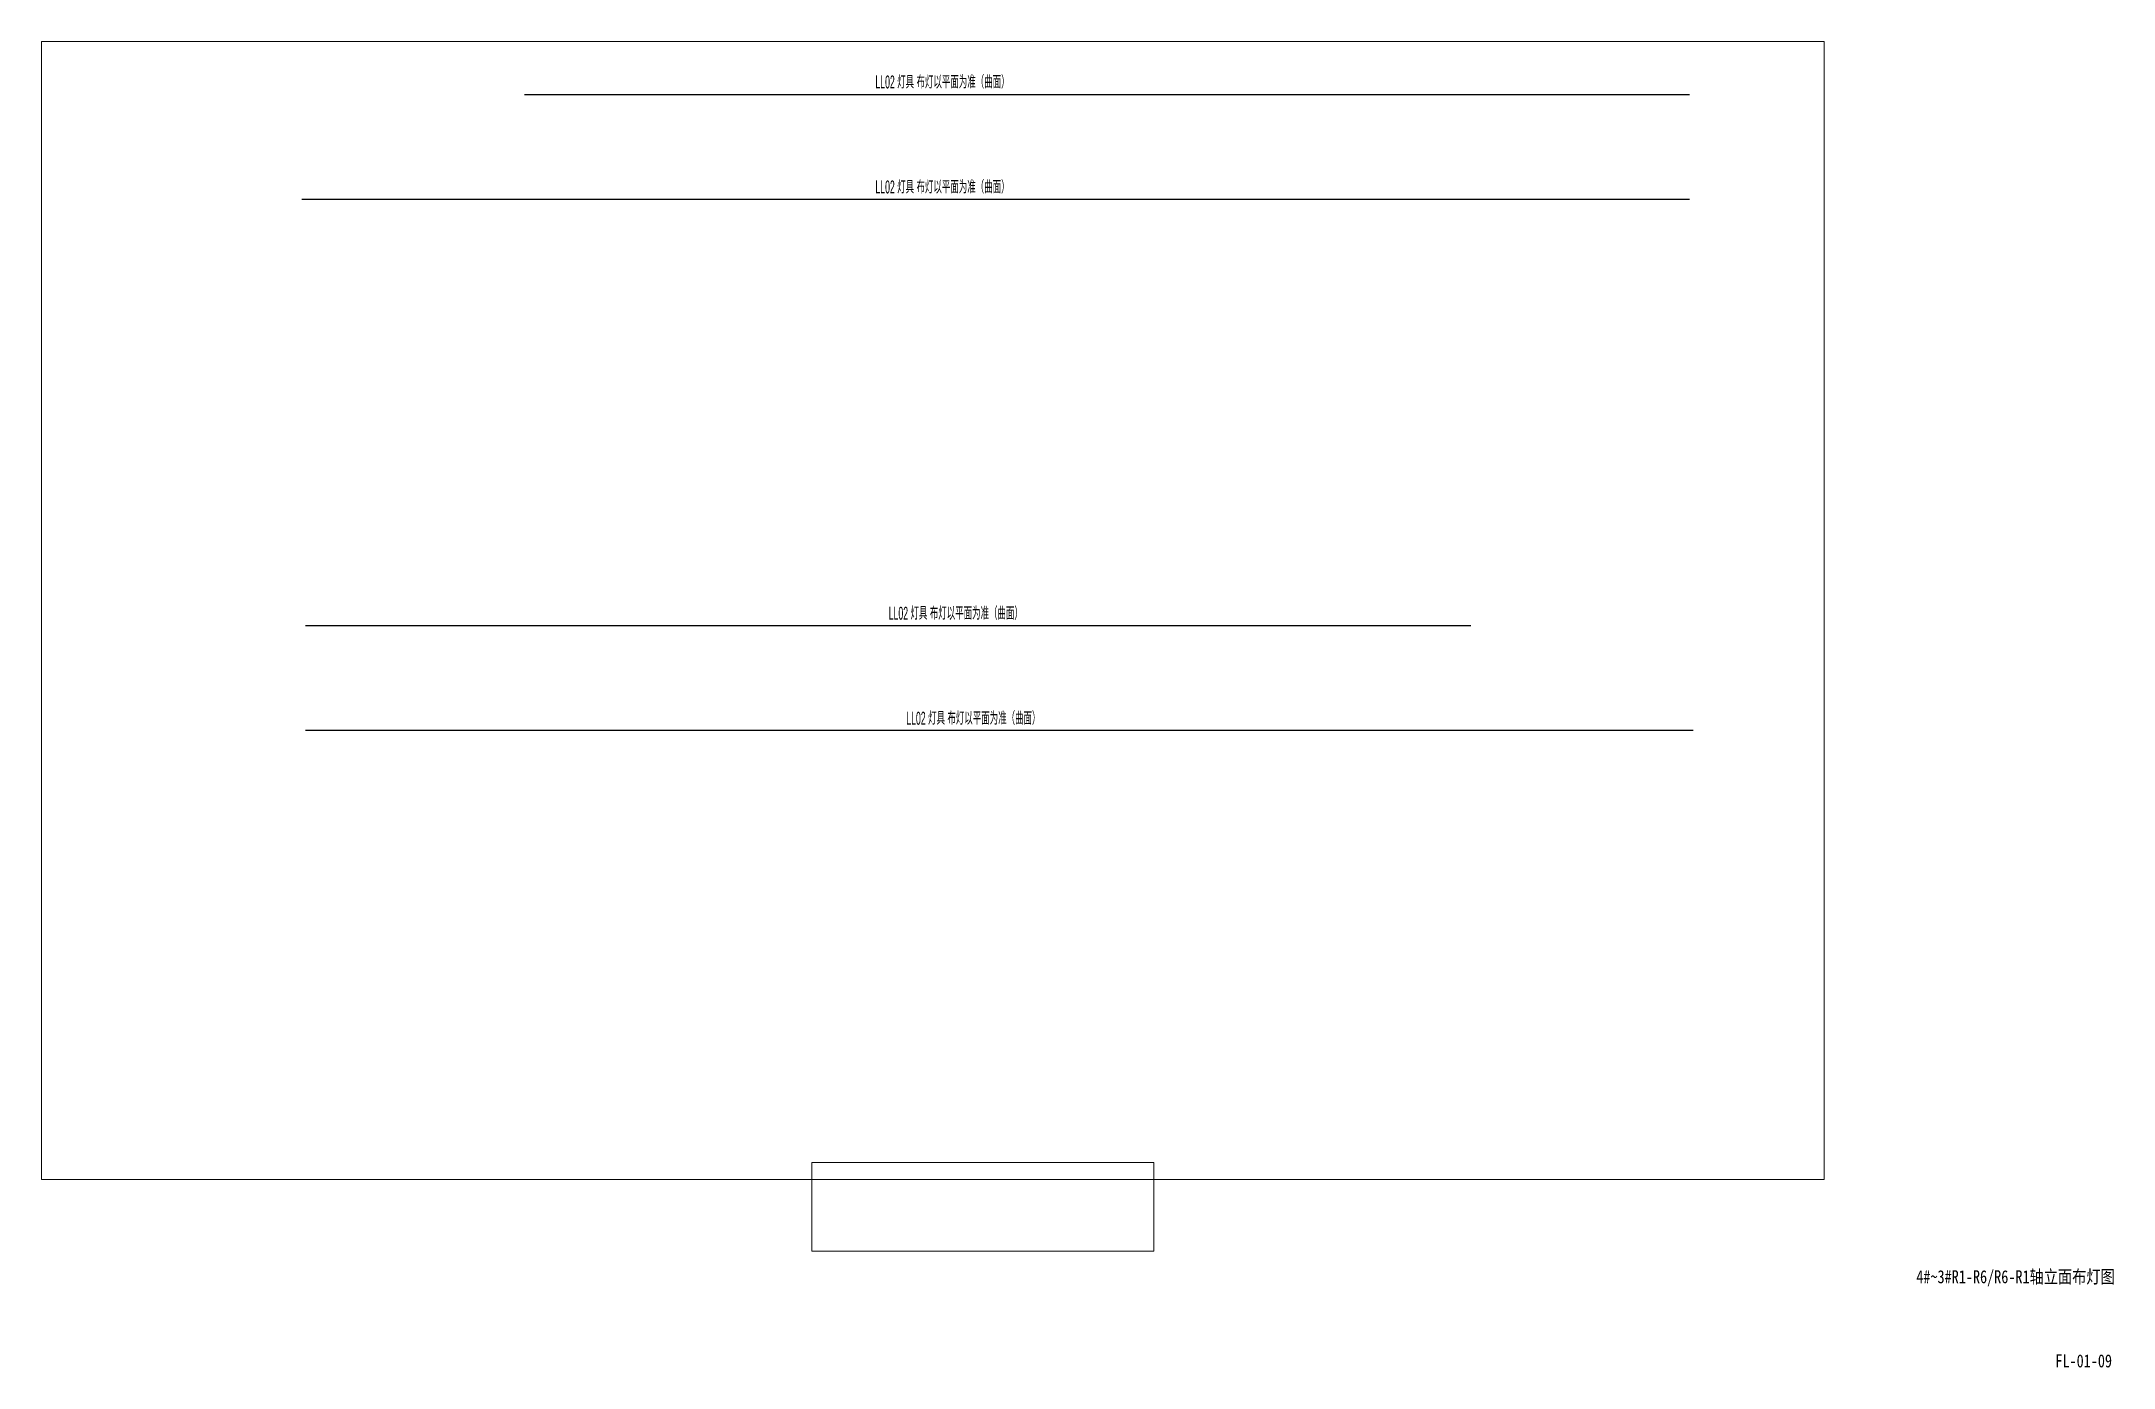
# Paper-space layout 'FL-01-09 4#~3#R1-R6、R6-R1轴立面布灯图' of a CAD drawing. Header units: inches. Extents: x 1474 to 2032, y -404 to -47.
# The model-space entities are those that its viewports show. They can reach past a viewport. Long polylines and large blocks are cut down to what shows.
import ezdxf
from ezdxf.lldxf.tags import DXFTag

# ---------------------------------------------------------------- set-up
doc = ezdxf.new("R2010")
doc.units = ezdxf.units.IN
doc.header["$MEASUREMENT"] = 0
doc.layers.get('Defpoints').update_dxf_attribs({"color": 253})
for name, color, linetype in [('0-LIGHT-TXT', 90, 'Continuous'), ('0-LL02', 1, 'Continuous'), ('2017_11-sheet-L2$0$C-SHET-TTLB', 11, 'Continuous')]:
    doc.layers.add(name, color=color, linetype=linetype)
doc.styles.add('SMDEI', font='smsim.shx', dxfattribs={"width": 0.75, "bigfont": 'smfs.shx'})
doc.styles.get("Standard").update_dxf_attribs({"font": 'arial.ttf'})
doc.styles.add('ZJY-宋体', font='')
doc.styles.get('ZJY-宋体').set_extended_font_data('SimSun')
tags = doc.linetypes.add('LL02_LINE', pattern='A,0.5,-0.2,["LL02",Standard,S=0.1,R=0,X=-0.1,Y=-0.05],-0.25', length=0.95).pattern_tags.tags
tags[6] = DXFTag(74, 10)

msp = doc.modelspace()

# ---------------------------------------------------------------- linework, layer by layer
at = {"layer": '0-LL02', "linetype": 'LL02_LINE', "ltscale": 10}
for points in [[(478024, 120787), (603416, 120787)], [(603416, 109487), (454083, 109487)], [(454471, 63638), (579863, 63638)], [(603805, 52338), (454472, 52338)]]:
    msp.add_lwpolyline(points, dxfattribs=at)

# ---------------------------------------------------------------- texts
at = {"layer": '0-LIGHT-TXT', "color": 7, "style": 'SMDEI', "width": 0.5}
for p in [(515799, 121436), (515799, 110136), (517229, 64257), (519121, 52957)]:
    msp.add_text('LL02 灯具 布灯以平面为准（曲面）', height=1400, dxfattribs=at).set_placement(p)

psp = doc.layouts.new('FL-01-09 4#~3#R1-R6、R6-R1轴立面布灯图')

# ---------------------------------------------------------------- texts
at = {"layer": '2017_11-sheet-L2$0$C-SHET-TTLB', "style": 'ZJY-宋体', "width": 0.8}
for s, p in [('4#~3#R1-R6/R6-R1轴立面布灯图', (1978.81, -381.01)), ('FL-01-09', (2016.23, -403.65))]:
    psp.add_text(s, height=3.5, dxfattribs=at).set_placement(p)

# ---------------------------------------------------------------- viewports
at = {"layer": 'Defpoints'}
psp.add_viewport(center=(1714.24, -200), size=(479.64, 306.2366), view_center_point=(521978.46, 65254.91), view_height=122494.6426, dxfattribs=at)
psp.add_viewport(center=(1727.67, -360.45), size=(92.06, 23.9193), view_center_point=(529185.12, -542.16), view_height=9567.7332, status=3, dxfattribs=at)

doc.saveas('drawing.dxf')
